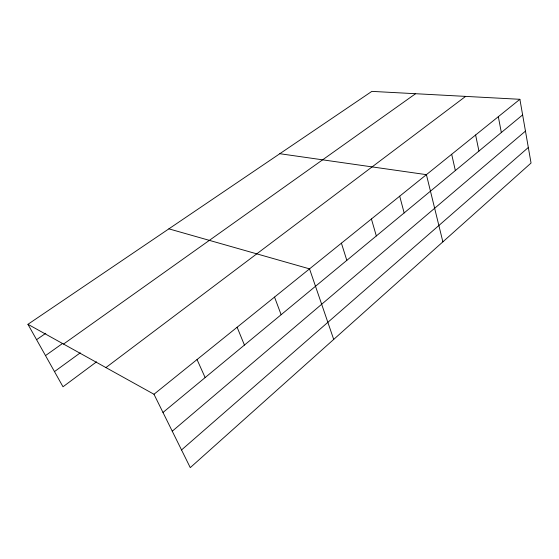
<?xml version="1.0" encoding="UTF-8"?>
<svg xmlns="http://www.w3.org/2000/svg" width="559" height="559" viewBox="0 0 559 559"><rect width="100%" height="100%" fill="white"/><g stroke="black" fill="none" stroke-linecap="round" stroke-linejoin="round"><path stroke-width="0.84" d="M181.528 449.953L528.325 147.485M172.256 431.199L525.46 131.12M162.983 412.458L522.623 114.909M153.977 394.256L519.891 99.299L531.05 163.039L190.27 467.624L153.977 394.256L27.95 324.304L371.854 91.376L519.891 99.299M105.917 367.577L465.619 96.393M96.525 361.848L62.999 386.779L27.95 324.304M54.482 371.602L80.279 352.834M63.544 344.058L415.575 93.716M45.503 355.587L62.545 343.485M36.573 339.676L45.796 333.276M279.821 153.711L426.412 174.653L442.875 241.851M168.888 228.848L309.532 268.865L333.709 339.418M197.027 359.549L205.139 377.577M237.114 327.239L244.43 345.071M274.532 297.081L281.128 314.703M341.409 243.165L346.825 260.354M371.414 218.981L376.326 235.947M399.699 196.181L404.157 212.923M451.679 154.284L455.347 170.572M475.611 134.992L478.944 151.049M498.321 116.691L501.339 132.518"/></g></svg>
